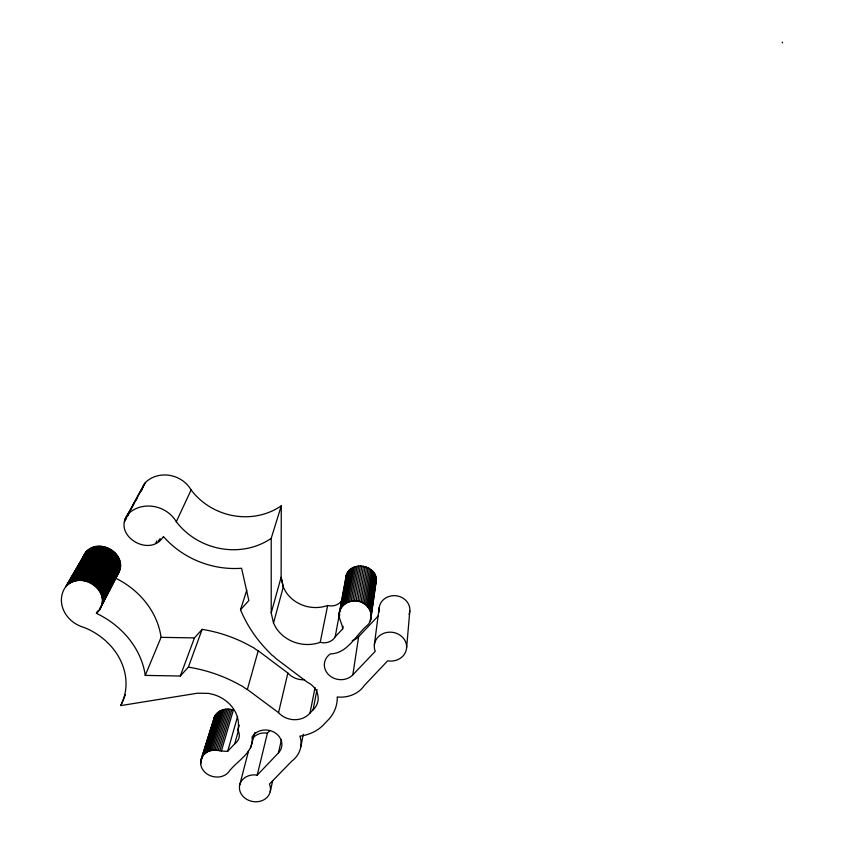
<?xml version="1.0" encoding="UTF-8"?>
<svg xmlns="http://www.w3.org/2000/svg" width="844" height="844" viewBox="0 0 844 844"><rect width="100%" height="100%" fill="white"/><g stroke="black" fill="none" stroke-linecap="round" stroke-linejoin="round"><path stroke-width="1.27" d="M141.845 490.026L143.385 485.585L145.495 482.452A28.443 25.679 20.9 0 1 191.124 489.942A63.564 58.458 18.7 0 0 281.284 505.809L281.126 577.222L283.267 587.013L285.557 591.422A33.37 30.12 10.9 0 0 327.662 605.464A12.533 11.278 9.6 0 0 341.936 600.158M281.358 739.998L278.467 752.859L257.209 775.161A15.635 13.377 10.4 0 0 239.411 787.99A15.635 13.377 10.4 0 0 258.095 801.652A15.635 13.377 10.4 0 0 269.436 784.108L291.834 761.077A28.263 24.487 10.3 0 0 300.105 736.823L299.873 736.126L301.403 735.915A40.533 35.501 10 0 0 322.724 725.629L329.202 718.866A40.575 35.596 9.9 0 0 337.273 698.347L337.252 696.965L338.085 697.049A28.759 25.436 8.1 0 0 364.429 685.37L387.66 660.81A16.194 14.443 5.8 0 0 406.629 646.926A16.194 14.443 5.8 0 0 387.586 632.335A16.194 14.443 5.8 0 0 375.263 651.315L352.834 674.841A16.12 14.274 8.2 0 1 328.981 675.073A16.12 14.274 8.2 0 1 330.342 653.91C347.791 653.551 355.714 634.931 367.551 625.14C377.025 615.73 366.655 599.778 354.438 601.034C348.551 601.065 342.548 604.357 340.143 609.864C336.672 616.405 342.242 622.513 342.675 628.875L335.205 636.819A13.177 11.753 9.5 0 1 320.214 642.337A35.089 31.407 10.7 0 1 275.914 627.672L273.498 623.083L271.219 612.871L271.209 538.345L281.284 505.809M375.169 585.251C383.419 565.628 347.179 557.589 345.65 578.53M304.536 679.758A19.001 16.806 10.1 0 1 287.867 673.037L258.222 650.787A19.138 16.986 12.2 0 1 253.801 647.833L250.615 646.177A126.916 109.245 13.6 0 0 202.138 629.371L188.37 667.14L180.31 676.012L145.252 675.411A84.326 72.489 19.3 0 0 97.271 613.757L96.395 613.345C116.567 594.609 81.741 567.801 65.632 586.812A29.487 25.826 20.5 0 0 84.084 627.461A64.133 55.124 19.3 0 1 120.734 705.595L197.57 693.188L208.795 693.409L214.123 694.717A34.182 29.582 13.3 0 1 237.881 730.229A12.85 11.109 12.2 0 1 234.748 743.786L227.711 751.265C220.579 751.751 212.551 747.847 206.084 752.806C201.642 755.665 199.458 761.552 201.262 766.563C204.86 777.24 220.548 780.668 228.302 772.524C236.088 761.119 254.276 753.091 252.05 737.012A15.804 13.683 10.5 0 1 274.595 732.518A15.804 13.683 10.5 0 1 278.467 752.859M117.305 574.869C130.915 556.418 99.254 535.455 85.655 552.377L65.632 586.812M406.586 648.002L409.836 610.845M213.521 720.913C213.827 711.481 225.337 706.766 233.303 710.194L221.35 751.244M374.377 644.594L379.188 607.596M370.115 621.311L370.474 618.736M371.012 614.875L376.097 578.129M371.244 615.403L376.245 579.585M370.653 619.886L376.224 581.041M370.252 610.919L375.306 575.291M370.759 612.385L375.791 576.695M369.588 609.505L374.673 573.931M368.754 608.155L373.892 572.643M367.784 606.889L372.964 571.43M366.665 605.718L371.909 570.301M365.42 604.652L370.727 569.278M352.834 674.841L358.658 636.65L378.249 615.92M364.059 603.713L369.429 568.381M362.603 602.89L368.047 567.601M271.209 538.345A66.95 61.106 18.2 0 1 176.301 521.708A29.941 26.808 20.4 0 0 128.256 513.859C111.176 534.896 150 558.823 163.398 536.51L164.031 537.227A88.029 80.338 18.2 0 0 241.584 568.265L248.843 600.569L240.508 609.748A140.231 127.233 7.6 0 0 269.268 652.359L271.789 655.039A20.129 17.724 11.9 0 1 276.02 658.626L307.29 682.184A19.982 17.524 9.8 0 1 313.082 709.857L310.012 713.074A19.961 17.481 9.9 0 1 278.541 712.663L247.355 689.474A20.108 17.682 12 0 1 242.692 686.404L239.348 684.684A133.204 113.402 13.4 0 0 188.37 667.14M361.074 602.215L366.591 566.957M359.47 601.688L365.062 566.451M357.814 601.318L363.49 566.092M356.136 601.097L361.897 565.881M354.438 601.034L360.282 565.828M352.76 601.139L358.689 565.923M351.104 601.403L357.107 566.176M349.49 601.814L355.577 566.577M347.939 602.384L354.1 567.115M342.675 628.875L343.128 626.28M346.462 603.091L352.697 567.801M343.824 604.916L350.186 569.552M345.091 603.945L351.389 568.613M342.696 606.013L349.11 570.607M339.225 617.302L339.689 614.738M340.839 608.503L347.338 572.992M341.693 607.216L348.15 571.757M339.066 614.274L346.167 575.671M335.205 636.819L346.673 574.3M313.082 709.857L317.038 689.442M310.012 713.074L315.055 687.491M300.738 747.067L303.302 734.269M320.214 642.337L327.662 605.464M270.217 791.746L272.739 780.468M278.541 712.663L287.867 673.037M257.209 775.161L267.4 733.183L270.048 730.387M250.647 747.858L254.856 732.381M239.696 785.036L248.59 750.759M273.498 623.083L283.267 587.013L281.126 577.222L271.219 612.871M234.748 743.786L238.525 730.187M237.881 730.229L239.285 725.196M247.355 689.474L258.222 650.787M227.711 751.265L237.597 716.44M219.799 750.749L231.815 709.72M218.206 750.4L230.296 709.382M216.581 750.189L228.756 709.182M214.956 750.137L227.205 709.129M213.353 750.221L225.675 709.213M211.77 750.453L224.166 709.445M210.23 750.843L222.7 709.815M207.381 752.015L219.978 710.954M208.763 751.36L221.297 710.321M206.084 752.806L218.744 711.703M202.929 755.823L215.726 714.615M200.672 763.778L201.452 761.256M206.136 746.17L208.088 739.882M211.211 729.817L212.382 726.04M203.847 754.715L216.602 713.549M204.902 753.703L217.615 712.579M201.062 759.6L214.387 716.989M200.767 760.971L214.977 715.765M200.629 762.364L213.131 722.169M240.508 609.748L246.796 590.167M180.31 676.012L194.436 637.895L202.138 629.371M145.252 675.411L161.067 637.347A80.233 69.693 19.7 0 0 115.639 578.193L114.805 577.792M120.734 705.595L125.334 694.897M176.301 521.708L191.124 489.942M158.366 541.595L159.484 539.263M159.157 540.983L160.276 538.651M155.76 543.188L156.889 540.846M100.088 608.735L119.173 571.768M96.395 613.345L97.577 611.045M102.314 601.582L120.492 566.503M102.23 602.521L120.397 567.411M102.082 603.46L120.259 568.318M99.012 610.296L120.059 569.204M99.571 609.526L119.521 570.924M102.251 598.702L120.439 563.75M102.335 599.662L120.513 564.668M102.356 600.622L120.523 565.586M101.934 596.782L120.143 561.904M102.124 597.742L120.323 562.821M101.396 594.883L119.637 560.089M101.691 595.822L119.922 560.986M101.048 593.944L119.31 559.192M100.204 592.119L118.508 557.441M100.647 593.026L118.941 558.306M99.149 590.367L117.516 555.753M99.697 591.233L118.033 556.586M98.548 589.523L116.947 554.951M97.904 588.701L116.345 554.16M96.49 587.15L115.006 552.683M97.218 587.909L115.691 553.411M95.72 586.422L114.278 551.987M94.908 585.736L113.507 551.322M94.074 585.071L112.706 550.689M92.291 583.879L111.018 549.539M93.199 584.459L111.883 550.098M91.352 583.341L110.131 549.033M125.239 518.923L144.345 483.96M90.392 582.845L109.224 548.558M124.923 519.851L145.495 482.452M124.659 520.801L129.628 511.749M130.873 509.481L134.597 502.686M135.842 500.429L137.087 498.16M140.188 492.495L142.056 489.109M124.448 521.761L126.315 518.364M127.56 516.095L128.794 513.827M89.411 582.392L108.285 548.125M87.386 581.632L106.365 547.397M88.409 581.991L107.336 547.735M86.352 581.316L105.384 547.091M85.297 581.062L104.382 546.849M83.176 580.683L102.367 546.49M84.242 580.841L103.379 546.638M82.111 580.566L101.354 546.374M81.045 580.503L100.341 546.321M78.925 580.535L98.326 546.342M79.98 580.493L99.328 546.311M77.87 580.619L97.324 546.437M75.812 580.957L95.361 546.754M76.836 580.767L96.332 546.564M73.818 581.484L93.462 547.26M74.81 581.199L94.401 546.986M71.919 582.202L91.658 547.956M72.858 581.822L92.545 547.587M69.292 583.626L89.147 549.317M70.136 583.109L89.949 548.822M71.012 582.634L90.793 548.368M66.286 586.105L86.278 551.691M66.971 585.43L86.932 551.048M67.71 584.786L87.639 550.436M68.48 584.185L88.367 549.855M161.067 637.347L194.436 637.895M782.166 42.2L782.61 42.907M82.121 560.237A28.031 24.792 20.9 0 1 82.311 559.466M82.775 557.968A28.031 24.792 20.9 0 1 83.039 557.23M83.334 556.491A28.031 24.792 20.9 0 1 85.655 552.377M252.683 738.416A14.897 12.882 10.5 0 1 267.4 733.183M358.658 636.65A15.34 13.715 8.3 0 1 352.222 640.575M379.378 611.932A15.414 13.863 5.8 0 1 395.551 595.716A15.414 13.863 5.8 0 1 409.013 614.369"/></g></svg>
